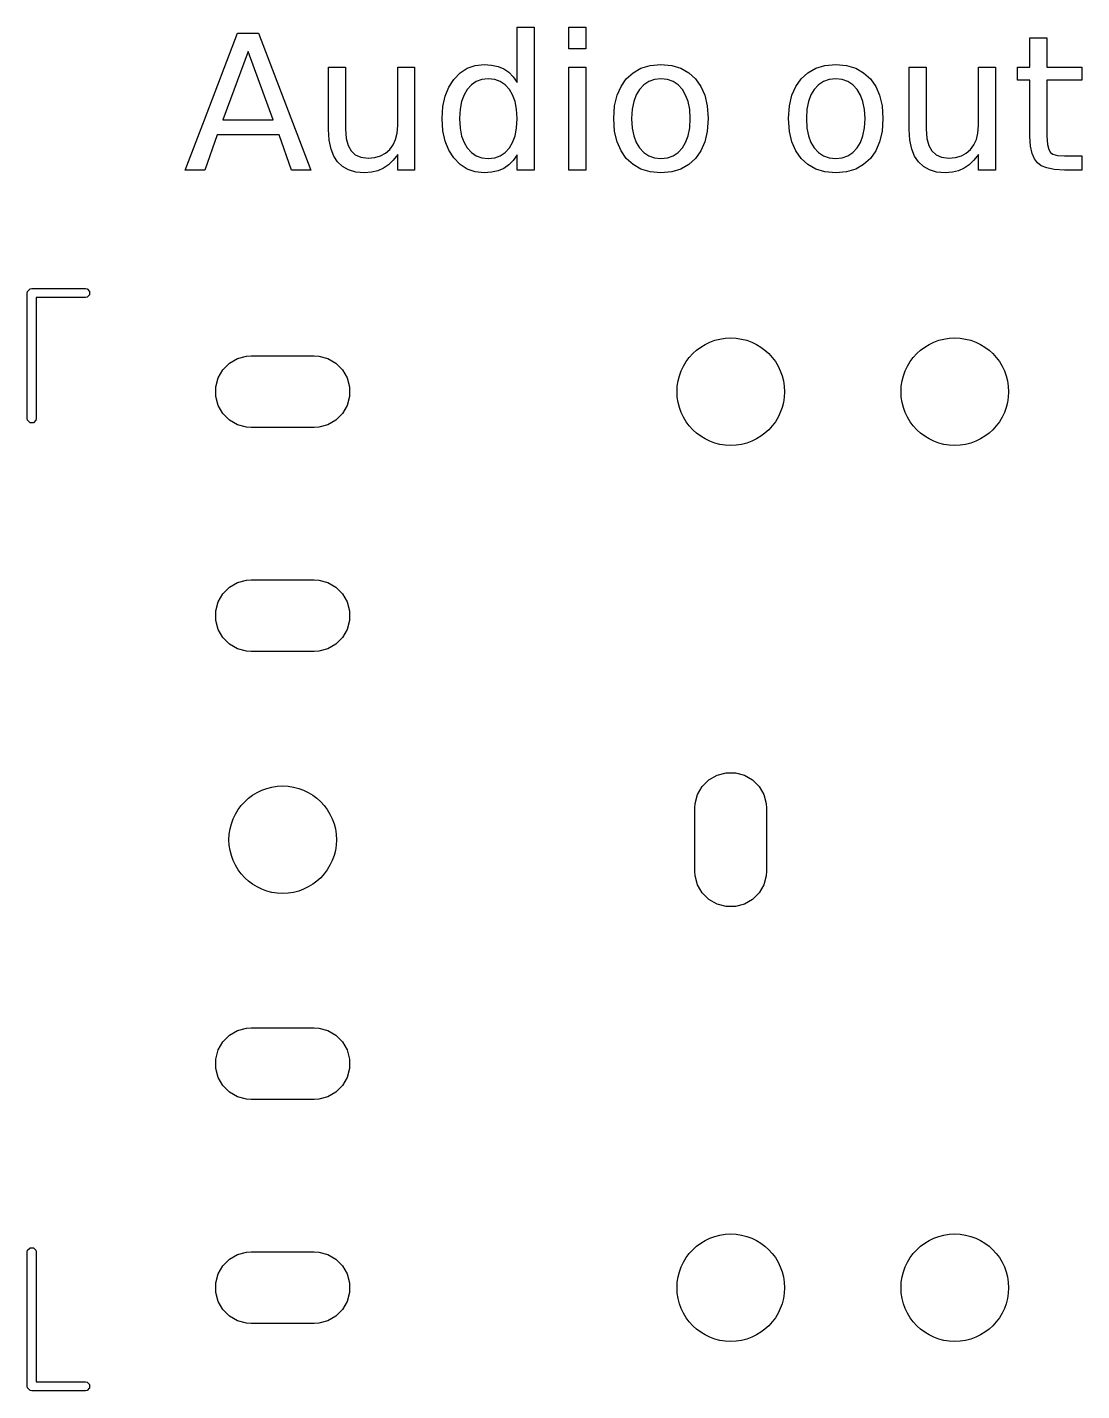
# Model space of a CAD drawing. Extents: x 2.38 to 6.32, y -6.44 to -4.5.
# Drawn here: x 5.757 to 6.22, y -5.167 to -4.568 of the extents above; entities that cross this region are included whole.
import ezdxf

# ---------------------------------------------------------------- set-up
doc = ezdxf.new("R2010")
doc.units = 0
doc.header["$MEASUREMENT"] = 0
doc.layers.add('BLACK', color=7, linetype='CONTINUOUS')

msp = doc.modelspace()

# ---------------------------------------------------------------- linework, layer by layer
at = {"layer": 'BLACK', "linetype": 'CONTINUOUS'}
for p, q in [((5.83451, -4.60865), (5.84905, -4.57057)), ((5.84905, -4.57057), (5.85829, -4.57057)), ((5.85829, -4.57057), (5.88124, -4.63081)), ((5.97186, -4.59227), (5.97186, -4.56803)), ((5.97186, -4.56803), (5.97928, -4.56803)), ((5.97928, -4.56803), (5.97928, -4.63081)), ((5.99457, -4.5775), (5.99457, -4.56803)), ((5.99457, -4.56803), (6.00199, -4.56803)), ((6.00199, -4.56803), (6.00199, -4.5775)), ((6.19713, -4.58557), (6.19713, -4.57265)), ((6.19713, -4.57265), (6.20459, -4.57265)), ((6.20459, -4.57265), (6.20459, -4.58557)), ((5.85365, -4.57862), (5.8426, -4.60865)), ((5.86474, -4.60865), (5.85365, -4.57862)), ((6.00199, -4.5775), (5.99457, -4.5775)), ((5.88897, -4.61297), (5.88897, -4.58557)), ((5.88897, -4.58557), (5.89639, -4.58557)), ((5.89639, -4.58557), (5.89639, -4.61269)), ((5.91939, -4.61123), (5.91939, -4.58557)), ((5.91939, -4.58557), (5.92681, -4.58557)), ((5.92681, -4.58557), (5.92681, -4.63081)), ((5.94404, -4.59097), (5.94685, -4.58806)), ((5.94685, -4.58806), (5.94996, -4.58605)), ((5.94996, -4.58605), (5.95343, -4.58484)), ((5.95343, -4.58484), (5.95737, -4.58442)), ((5.95737, -4.58442), (5.96066, -4.58465)), ((5.96066, -4.58465), (5.96349, -4.58531)), ((5.96349, -4.58531), (5.96594, -4.58635)), ((5.96594, -4.58635), (5.96815, -4.58783)), ((5.96815, -4.58783), (5.97011, -4.58979)), ((5.99457, -4.63081), (5.99457, -4.58557)), ((5.99457, -4.58557), (6.00199, -4.58557)), ((6.00199, -4.58557), (6.00199, -4.63081)), ((6.01981, -4.59073), (6.02277, -4.58801)), ((6.02277, -4.58801), (6.02622, -4.58606)), ((6.02622, -4.58606), (6.03027, -4.58485)), ((6.03027, -4.58485), (6.03504, -4.58442)), ((6.03504, -4.58442), (6.03979, -4.58485)), ((6.03979, -4.58485), (6.04383, -4.58606)), ((6.04383, -4.58606), (6.04728, -4.58801)), ((6.04728, -4.58801), (6.05025, -4.59073)), ((6.0966, -4.59073), (6.09956, -4.58801)), ((6.09956, -4.58801), (6.10301, -4.58606)), ((6.10301, -4.58606), (6.10706, -4.58485)), ((6.10706, -4.58485), (6.11183, -4.58442)), ((6.11183, -4.58442), (6.11659, -4.58485)), ((6.11659, -4.58485), (6.12062, -4.58606)), ((6.12062, -4.58606), (6.12407, -4.58801)), ((6.12407, -4.58801), (6.12704, -4.59073)), ((6.1441, -4.61297), (6.1441, -4.58557)), ((6.1441, -4.58557), (6.15152, -4.58557)), ((6.15152, -4.58557), (6.15152, -4.61269)), ((6.17452, -4.61123), (6.17452, -4.58557)), ((6.17452, -4.58557), (6.18194, -4.58557)), ((6.18194, -4.58557), (6.18194, -4.63081)), ((6.19168, -4.59134), (6.19168, -4.58557)), ((6.19168, -4.58557), (6.19713, -4.58557)), ((6.20459, -4.58557), (6.21988, -4.58557)), ((6.21988, -4.58557), (6.21988, -4.59134)), ((5.94027, -4.59827), (5.94187, -4.59435)), ((5.94187, -4.59435), (5.94404, -4.59097)), ((5.95179, -4.59326), (5.94993, -4.59532)), ((5.95392, -4.59183), (5.95179, -4.59326)), ((5.95635, -4.59095), (5.95392, -4.59183)), ((5.95919, -4.59065), (5.95635, -4.59095)), ((5.96203, -4.59095), (5.95919, -4.59065)), ((5.96447, -4.59183), (5.96203, -4.59095)), ((5.9666, -4.59326), (5.96447, -4.59183)), ((5.96847, -4.59532), (5.9666, -4.59326)), ((5.97011, -4.58979), (5.97186, -4.59227)), ((6.01579, -4.59792), (6.0175, -4.59401)), ((6.0175, -4.59401), (6.01981, -4.59073)), ((6.02751, -4.59327), (6.0256, -4.59534)), ((6.02968, -4.59183), (6.02751, -4.59327)), ((6.03216, -4.59096), (6.02968, -4.59183)), ((6.03504, -4.59065), (6.03216, -4.59096)), ((6.0379, -4.59096), (6.03504, -4.59065)), ((6.04036, -4.59184), (6.0379, -4.59096)), ((6.04253, -4.59329), (6.04036, -4.59184)), ((6.04444, -4.59538), (6.04253, -4.59329)), ((6.05025, -4.59073), (6.05257, -4.59401)), ((6.05257, -4.59401), (6.05429, -4.59792)), ((6.09258, -4.59792), (6.09429, -4.59401)), ((6.09429, -4.59401), (6.0966, -4.59073)), ((6.1043, -4.59327), (6.10239, -4.59534)), ((6.10647, -4.59183), (6.1043, -4.59327)), ((6.10896, -4.59096), (6.10647, -4.59183)), ((6.11183, -4.59065), (6.10896, -4.59096)), ((6.11469, -4.59096), (6.11183, -4.59065)), ((6.11715, -4.59184), (6.11469, -4.59096)), ((6.11932, -4.59329), (6.11715, -4.59184)), ((6.12123, -4.59538), (6.11932, -4.59329)), ((6.12704, -4.59073), (6.12936, -4.59401)), ((6.12936, -4.59401), (6.13108, -4.59792)), ((6.19713, -4.59134), (6.19168, -4.59134)), ((6.19713, -4.61589), (6.19713, -4.59134)), ((6.21988, -4.59134), (6.20459, -4.59134)), ((6.20459, -4.59134), (6.20459, -4.61589)), ((5.93925, -4.60285), (5.94027, -4.59827)), ((5.94748, -4.60058), (5.94681, -4.60403)), ((5.94854, -4.5977), (5.94748, -4.60058)), ((5.94993, -4.59532), (5.94854, -4.5977)), ((5.96987, -4.5977), (5.96847, -4.59532)), ((5.97093, -4.60058), (5.96987, -4.5977)), ((5.97161, -4.60404), (5.97093, -4.60058)), ((6.01469, -4.6026), (6.01579, -4.59792)), ((6.02308, -4.60062), (6.02238, -4.60407)), ((6.02416, -4.59774), (6.02308, -4.60062)), ((6.0256, -4.59534), (6.02416, -4.59774)), ((6.04588, -4.5978), (6.04444, -4.59538)), ((6.04697, -4.60068), (6.04588, -4.5978)), ((6.04766, -4.60411), (6.04697, -4.60068)), ((6.05429, -4.59792), (6.05539, -4.6026)), ((6.09149, -4.6026), (6.09258, -4.59792)), ((6.09987, -4.60062), (6.09917, -4.60407)), ((6.10095, -4.59774), (6.09987, -4.60062)), ((6.10239, -4.59534), (6.10095, -4.59774)), ((6.12268, -4.5978), (6.12123, -4.59538)), ((6.12376, -4.60068), (6.12268, -4.5978)), ((6.12445, -4.60411), (6.12376, -4.60068)), ((6.13108, -4.59792), (6.13218, -4.6026)), ((5.9389, -4.60819), (5.93925, -4.60285)), ((5.94681, -4.60403), (5.94656, -4.60819)), ((5.97186, -4.60819), (5.97161, -4.60404)), ((6.0143, -4.60819), (6.01469, -4.6026)), ((6.02238, -4.60407), (6.02213, -4.60819)), ((6.04791, -4.60819), (6.04766, -4.60411)), ((6.05539, -4.6026), (6.05578, -4.60819)), ((6.0911, -4.60819), (6.09149, -4.6026)), ((6.09917, -4.60407), (6.09893, -4.60819)), ((6.1247, -4.60819), (6.12445, -4.60411)), ((6.13218, -4.6026), (6.13257, -4.60819)), ((5.82606, -4.63081), (5.83451, -4.60865)), ((5.8426, -4.60865), (5.86474, -4.60865)), ((5.88927, -4.6177), (5.88897, -4.61297)), ((5.89639, -4.61269), (5.89672, -4.6169)), ((5.91915, -4.61453), (5.91939, -4.61123)), ((5.93925, -4.61353), (5.9389, -4.60819)), ((5.94656, -4.60819), (5.94681, -4.61235)), ((5.94681, -4.61235), (5.94748, -4.61581)), ((5.97093, -4.6158), (5.97161, -4.61235)), ((5.97161, -4.61235), (5.97186, -4.60819)), ((6.01469, -4.61376), (6.0143, -4.60819)), ((6.02213, -4.60819), (6.02238, -4.61232)), ((6.02238, -4.61232), (6.02307, -4.61576)), ((6.04697, -4.61573), (6.04766, -4.61229)), ((6.04766, -4.61229), (6.04791, -4.60819)), ((6.05578, -4.60819), (6.05539, -4.61376)), ((6.09149, -4.61376), (6.0911, -4.60819)), ((6.09893, -4.60819), (6.09917, -4.61232)), ((6.09917, -4.61232), (6.09986, -4.61576)), ((6.12376, -4.61573), (6.12445, -4.61229)), ((6.12445, -4.61229), (6.1247, -4.60819)), ((6.13257, -4.60819), (6.13218, -4.61376)), ((6.1444, -4.6177), (6.1441, -4.61297)), ((6.15152, -4.61269), (6.15185, -4.6169)), ((6.17427, -4.61453), (6.17452, -4.61123)), ((5.84013, -4.61534), (5.83465, -4.63081)), ((5.86729, -4.61534), (5.84013, -4.61534)), ((5.87277, -4.63081), (5.86729, -4.61534)), ((5.89009, -4.62153), (5.88927, -4.6177)), ((5.89672, -4.6169), (5.89759, -4.62002)), ((5.91737, -4.61967), (5.91846, -4.61731)), ((5.91846, -4.61731), (5.91915, -4.61453)), ((5.94027, -4.61811), (5.93925, -4.61353)), ((5.94187, -4.62203), (5.94027, -4.61811)), ((5.94748, -4.61581), (5.94854, -4.61868)), ((5.94854, -4.61868), (5.94993, -4.62106)), ((5.96847, -4.62106), (5.96987, -4.61868)), ((5.96987, -4.61868), (5.97093, -4.6158)), ((6.01578, -4.61843), (6.01469, -4.61376)), ((6.0175, -4.62235), (6.01578, -4.61843)), ((6.02307, -4.61576), (6.02415, -4.61864)), ((6.02415, -4.61864), (6.02558, -4.62104)), ((6.04444, -4.62102), (6.04588, -4.61861)), ((6.04588, -4.61861), (6.04697, -4.61573)), ((6.05429, -4.61843), (6.05257, -4.62235)), ((6.05539, -4.61376), (6.05429, -4.61843)), ((6.09258, -4.61843), (6.09149, -4.61376)), ((6.09429, -4.62235), (6.09258, -4.61843)), ((6.09986, -4.61576), (6.10094, -4.61864)), ((6.10094, -4.61864), (6.10237, -4.62104)), ((6.12123, -4.62102), (6.12267, -4.61861)), ((6.12267, -4.61861), (6.12376, -4.61573)), ((6.13108, -4.61843), (6.12936, -4.62235)), ((6.13218, -4.61376), (6.13108, -4.61843)), ((6.14521, -4.62153), (6.1444, -4.6177)), ((6.15185, -4.6169), (6.15272, -4.62002)), ((6.1725, -4.61967), (6.17359, -4.61731)), ((6.17359, -4.61731), (6.17427, -4.61453)), ((6.1974, -4.62029), (6.19713, -4.61589)), ((6.20459, -4.61589), (6.20482, -4.61961)), ((5.89135, -4.62463), (5.89009, -4.62153)), ((5.893, -4.62713), (5.89135, -4.62463)), ((5.89759, -4.62002), (5.89889, -4.6223)), ((5.89889, -4.6223), (5.90077, -4.62403)), ((5.90077, -4.62403), (5.90322, -4.62511)), ((5.90936, -4.62524), (5.91187, -4.6245)), ((5.91187, -4.6245), (5.91403, -4.62332)), ((5.91403, -4.62332), (5.9159, -4.62167)), ((5.9159, -4.62167), (5.91737, -4.61967)), ((5.91939, -4.62388), (5.91742, -4.62646)), ((5.91939, -4.63081), (5.91939, -4.62388)), ((5.94404, -4.62541), (5.94187, -4.62203)), ((5.94993, -4.62106), (5.95179, -4.62312)), ((5.95179, -4.62312), (5.95391, -4.62456)), ((5.95391, -4.62456), (5.95635, -4.62543)), ((5.96203, -4.62543), (5.96447, -4.62456)), ((5.96447, -4.62456), (5.9666, -4.62312)), ((5.9666, -4.62312), (5.96847, -4.62106)), ((5.97186, -4.62411), (5.97011, -4.6266)), ((5.97186, -4.63081), (5.97186, -4.62411)), ((6.01981, -4.62564), (6.0175, -4.62235)), ((6.02558, -4.62104), (6.02748, -4.62311)), ((6.02748, -4.62311), (6.02965, -4.62455)), ((6.02965, -4.62455), (6.03214, -4.62542)), ((6.0379, -4.62543), (6.04036, -4.62455)), ((6.04036, -4.62455), (6.04253, -4.6231)), ((6.04253, -4.6231), (6.04444, -4.62102)), ((6.05257, -4.62235), (6.05025, -4.62564)), ((6.0966, -4.62564), (6.09429, -4.62235)), ((6.10237, -4.62104), (6.10427, -4.62311)), ((6.10427, -4.62311), (6.10644, -4.62455)), ((6.10644, -4.62455), (6.10893, -4.62542)), ((6.11469, -4.62543), (6.11716, -4.62455)), ((6.11716, -4.62455), (6.11932, -4.6231)), ((6.11932, -4.6231), (6.12123, -4.62102)), ((6.12936, -4.62235), (6.12704, -4.62564)), ((6.14647, -4.62463), (6.14521, -4.62153)), ((6.14813, -4.62713), (6.14647, -4.62463)), ((6.15272, -4.62002), (6.15402, -4.6223)), ((6.15402, -4.6223), (6.1559, -4.62403)), ((6.1559, -4.62403), (6.15835, -4.62511)), ((6.16448, -4.62524), (6.167, -4.6245)), ((6.167, -4.6245), (6.16916, -4.62332)), ((6.16916, -4.62332), (6.17103, -4.62167)), ((6.17103, -4.62167), (6.1725, -4.61967)), ((6.17452, -4.62388), (6.17255, -4.62646)), ((6.17452, -4.63081), (6.17452, -4.62388)), ((6.19809, -4.62354), (6.1974, -4.62029)), ((6.19911, -4.62591), (6.19809, -4.62354)), ((6.20482, -4.61961), (6.20538, -4.62181)), ((6.20538, -4.62181), (6.2061, -4.623)), ((6.2061, -4.623), (6.20725, -4.62378)), ((6.20725, -4.62378), (6.20918, -4.62435)), ((6.20918, -4.62435), (6.21226, -4.62458)), ((6.21226, -4.62458), (6.21988, -4.62458)), ((6.21988, -4.62458), (6.21988, -4.63081)), ((5.83465, -4.63081), (5.82606, -4.63081)), ((5.88124, -4.63081), (5.87277, -4.63081)), ((5.89518, -4.62919), (5.893, -4.62713)), ((5.89781, -4.63068), (5.89518, -4.62919)), ((5.90098, -4.63163), (5.89781, -4.63068)), ((5.90322, -4.62511), (5.9064, -4.6255)), ((5.9064, -4.6255), (5.90936, -4.62524)), ((5.91311, -4.62997), (5.91066, -4.63106)), ((5.91534, -4.62846), (5.91311, -4.62997)), ((5.91742, -4.62646), (5.91534, -4.62846)), ((5.92681, -4.63081), (5.91939, -4.63081)), ((5.94685, -4.62832), (5.94404, -4.62541)), ((5.94996, -4.63033), (5.94685, -4.62832)), ((5.95343, -4.63154), (5.94996, -4.63033)), ((5.95635, -4.62543), (5.95919, -4.62573)), ((5.95919, -4.62573), (5.96203, -4.62543)), ((5.96594, -4.63003), (5.96349, -4.63108)), ((5.96815, -4.62855), (5.96594, -4.63003)), ((5.97011, -4.6266), (5.96815, -4.62855)), ((5.97928, -4.63081), (5.97186, -4.63081)), ((6.00199, -4.63081), (5.99457, -4.63081)), ((6.02277, -4.62836), (6.01981, -4.62564)), ((6.02622, -4.63032), (6.02277, -4.62836)), ((6.03027, -4.63153), (6.02622, -4.63032)), ((6.03214, -4.62542), (6.03504, -4.62573)), ((6.03504, -4.62573), (6.0379, -4.62543)), ((6.04383, -4.63032), (6.03979, -4.63153)), ((6.04728, -4.62836), (6.04383, -4.63032)), ((6.05025, -4.62564), (6.04728, -4.62836)), ((6.09956, -4.62836), (6.0966, -4.62564)), ((6.10302, -4.63032), (6.09956, -4.62836)), ((6.10706, -4.63153), (6.10302, -4.63032)), ((6.10893, -4.62542), (6.11183, -4.62573)), ((6.11183, -4.62573), (6.11469, -4.62543)), ((6.12062, -4.63032), (6.11659, -4.63153)), ((6.12407, -4.62836), (6.12062, -4.63032)), ((6.12704, -4.62564), (6.12407, -4.62836)), ((6.15031, -4.62919), (6.14813, -4.62713)), ((6.15294, -4.63068), (6.15031, -4.62919)), ((6.15611, -4.63163), (6.15294, -4.63068)), ((6.15835, -4.62511), (6.16153, -4.6255)), ((6.16153, -4.6255), (6.16448, -4.62524)), ((6.16824, -4.62997), (6.16579, -4.63106)), ((6.17046, -4.62846), (6.16824, -4.62997)), ((6.17255, -4.62646), (6.17046, -4.62846)), ((6.18194, -4.63081), (6.17452, -4.63081)), ((6.2004, -4.62759), (6.19911, -4.62591)), ((6.2021, -4.62886), (6.2004, -4.62759)), ((6.2045, -4.62986), (6.2021, -4.62886)), ((6.20781, -4.63055), (6.2045, -4.62986)), ((6.21226, -4.63081), (6.20781, -4.63055)), ((6.21988, -4.63081), (6.21226, -4.63081)), ((5.90482, -4.63196), (5.90098, -4.63163)), ((5.90792, -4.63173), (5.90482, -4.63196)), ((5.91066, -4.63106), (5.90792, -4.63173)), ((5.95737, -4.63196), (5.95343, -4.63154)), ((5.96066, -4.63173), (5.95737, -4.63196)), ((5.96349, -4.63108), (5.96066, -4.63173)), ((6.03504, -4.63196), (6.03027, -4.63153)), ((6.03979, -4.63153), (6.03504, -4.63196)), ((6.11183, -4.63196), (6.10706, -4.63153)), ((6.11659, -4.63153), (6.11183, -4.63196)), ((6.15995, -4.63196), (6.15611, -4.63163)), ((6.16305, -4.63173), (6.15995, -4.63196)), ((6.16579, -4.63106), (6.16305, -4.63173)), ((5.75665, -4.68484), (5.7568, -4.68409)), ((5.75665, -4.73996), (5.75665, -4.68484)), ((5.7568, -4.68409), (5.75787, -4.68302)), ((5.75787, -4.68302), (5.75862, -4.68287)), ((5.75862, -4.68287), (5.78224, -4.68287)), ((5.78224, -4.68287), (5.783, -4.68302)), ((5.783, -4.68302), (5.78406, -4.68409)), ((5.78406, -4.68409), (5.78406, -4.6856)), ((5.78224, -4.68681), (5.76059, -4.68681)), ((5.76059, -4.68681), (5.76059, -4.73996)), ((5.783, -4.68666), (5.78224, -4.68681)), ((5.78406, -4.6856), (5.783, -4.68666)), ((5.84549, -4.71566), (5.84905, -4.7136)), ((5.84905, -4.7136), (5.85302, -4.71254)), ((5.85302, -4.71254), (5.85508, -4.7124)), ((5.85508, -4.7124), (5.88264, -4.7124)), ((5.88264, -4.7124), (5.88469, -4.71254)), ((5.88469, -4.71254), (5.88866, -4.7136)), ((5.88866, -4.7136), (5.89222, -4.71566)), ((5.84053, -4.72212), (5.84258, -4.71856)), ((5.84258, -4.71856), (5.84549, -4.71566)), ((5.89222, -4.71566), (5.89513, -4.71856)), ((5.89513, -4.71856), (5.89719, -4.72212)), ((5.83947, -4.72609), (5.84053, -4.72212)), ((5.83947, -4.73021), (5.83947, -4.72609)), ((5.89719, -4.72212), (5.89825, -4.72609)), ((5.89825, -4.72609), (5.89825, -4.73021)), ((5.84053, -4.73418), (5.83947, -4.73021)), ((5.89825, -4.73021), (5.89719, -4.73418)), ((5.84258, -4.73774), (5.84053, -4.73418)), ((5.84549, -4.74064), (5.84258, -4.73774)), ((5.89513, -4.73774), (5.89222, -4.74064)), ((5.89719, -4.73418), (5.89513, -4.73774)), ((5.7568, -4.74071), (5.75665, -4.73996)), ((5.75787, -4.74178), (5.7568, -4.74071)), ((5.75938, -4.74178), (5.75787, -4.74178)), ((5.76044, -4.74071), (5.75938, -4.74178)), ((5.76059, -4.73996), (5.76044, -4.74071)), ((5.84905, -4.7427), (5.84549, -4.74064)), ((5.85302, -4.74376), (5.84905, -4.7427)), ((5.85508, -4.7439), (5.85302, -4.74376)), ((5.88264, -4.7439), (5.85508, -4.7439)), ((5.88469, -4.74376), (5.88264, -4.7439)), ((5.88866, -4.7427), (5.88469, -4.74376)), ((5.89222, -4.74064), (5.88866, -4.7427)), ((5.84258, -4.81699), (5.84549, -4.81408)), ((5.84549, -4.81408), (5.84905, -4.81203)), ((5.84905, -4.81203), (5.85302, -4.81096)), ((5.85302, -4.81096), (5.85508, -4.81083)), ((5.85508, -4.81083), (5.88264, -4.81083)), ((5.88264, -4.81083), (5.88469, -4.81096)), ((5.88469, -4.81096), (5.88866, -4.81203)), ((5.88866, -4.81203), (5.89222, -4.81408)), ((5.89222, -4.81408), (5.89513, -4.81699)), ((5.83947, -4.82452), (5.84053, -4.82055)), ((5.84053, -4.82055), (5.84258, -4.81699)), ((5.89513, -4.81699), (5.89719, -4.82055)), ((5.89719, -4.82055), (5.89825, -4.82452)), ((5.83947, -4.82863), (5.83947, -4.82452)), ((5.84053, -4.8326), (5.83947, -4.82863)), ((5.89825, -4.82863), (5.89719, -4.8326)), ((5.89825, -4.82452), (5.89825, -4.82863)), ((5.84258, -4.83616), (5.84053, -4.8326)), ((5.89719, -4.8326), (5.89513, -4.83616)), ((5.84549, -4.83907), (5.84258, -4.83616)), ((5.84905, -4.84112), (5.84549, -4.83907)), ((5.89222, -4.83907), (5.88866, -4.84112)), ((5.89513, -4.83616), (5.89222, -4.83907)), ((5.85302, -4.84219), (5.84905, -4.84112)), ((5.85508, -4.84232), (5.85302, -4.84219)), ((5.88264, -4.84232), (5.85508, -4.84232)), ((5.88469, -4.84219), (5.88264, -4.84232)), ((5.88866, -4.84112), (5.88469, -4.84219)), ((6.05321, -4.90163), (6.05612, -4.89873)), ((6.05612, -4.89873), (6.05968, -4.89667)), ((6.05968, -4.89667), (6.06365, -4.89561)), ((6.06365, -4.89561), (6.06776, -4.89561)), ((6.06776, -4.89561), (6.07174, -4.89667)), ((6.07174, -4.89667), (6.0753, -4.89873)), ((6.0753, -4.89873), (6.0782, -4.90163)), ((6.0501, -4.90916), (6.05116, -4.90519)), ((6.05116, -4.90519), (6.05321, -4.90163)), ((6.0782, -4.90163), (6.08026, -4.90519)), ((6.08026, -4.90519), (6.08132, -4.90916)), ((6.04996, -4.91122), (6.0501, -4.90916)), ((6.04996, -4.93878), (6.04996, -4.91122)), ((6.08132, -4.90916), (6.08146, -4.91122)), ((6.08146, -4.91122), (6.08146, -4.93878)), ((6.0501, -4.94084), (6.04996, -4.93878)), ((6.05116, -4.94481), (6.0501, -4.94084)), ((6.08132, -4.94084), (6.08026, -4.94481)), ((6.08146, -4.93878), (6.08132, -4.94084)), ((6.05321, -4.94837), (6.05116, -4.94481)), ((6.05612, -4.95127), (6.05321, -4.94837)), ((6.0782, -4.94837), (6.0753, -4.95127)), ((6.08026, -4.94481), (6.0782, -4.94837)), ((6.05968, -4.95333), (6.05612, -4.95127)), ((6.06365, -4.95439), (6.05968, -4.95333)), ((6.06776, -4.95439), (6.06365, -4.95439)), ((6.07174, -4.95333), (6.06776, -4.95439)), ((6.0753, -4.95127), (6.07174, -4.95333)), ((5.84905, -5.00888), (5.85302, -5.00781)), ((5.85302, -5.00781), (5.85508, -5.00768)), ((5.85508, -5.00768), (5.88264, -5.00768)), ((5.88264, -5.00768), (5.88469, -5.00781)), ((5.88469, -5.00781), (5.88866, -5.00888)), ((5.84053, -5.0174), (5.84258, -5.01384)), ((5.84258, -5.01384), (5.84549, -5.01093)), ((5.84549, -5.01093), (5.84905, -5.00888)), ((5.88866, -5.00888), (5.89222, -5.01093)), ((5.89222, -5.01093), (5.89513, -5.01384)), ((5.89513, -5.01384), (5.89719, -5.0174)), ((5.83947, -5.02137), (5.84053, -5.0174)), ((5.89719, -5.0174), (5.89825, -5.02137)), ((5.83947, -5.02548), (5.83947, -5.02137)), ((5.84053, -5.02945), (5.83947, -5.02548)), ((5.89825, -5.02548), (5.89719, -5.02945)), ((5.89825, -5.02137), (5.89825, -5.02548)), ((5.84258, -5.03301), (5.84053, -5.02945)), ((5.89719, -5.02945), (5.89513, -5.03301)), ((5.84549, -5.03592), (5.84258, -5.03301)), ((5.84905, -5.03797), (5.84549, -5.03592)), ((5.85302, -5.03904), (5.84905, -5.03797)), ((5.88866, -5.03797), (5.88469, -5.03904)), ((5.89222, -5.03592), (5.88866, -5.03797)), ((5.89513, -5.03301), (5.89222, -5.03592)), ((5.85508, -5.03917), (5.85302, -5.03904)), ((5.88264, -5.03917), (5.85508, -5.03917)), ((5.88469, -5.03904), (5.88264, -5.03917)), ((5.75665, -5.1061), (5.7568, -5.10535)), ((5.75665, -5.16516), (5.75665, -5.1061)), ((5.7568, -5.10535), (5.75787, -5.10428)), ((5.75787, -5.10428), (5.75938, -5.10428)), ((5.75938, -5.10428), (5.76044, -5.10535)), ((5.76044, -5.10535), (5.76059, -5.1061)), ((5.76059, -5.1061), (5.76059, -5.16319)), ((5.84258, -5.11226), (5.84549, -5.10936)), ((5.84549, -5.10936), (5.84905, -5.1073)), ((5.84905, -5.1073), (5.85302, -5.10624)), ((5.85302, -5.10624), (5.85508, -5.1061)), ((5.85508, -5.1061), (5.88264, -5.1061)), ((5.88264, -5.1061), (5.88469, -5.10624)), ((5.88469, -5.10624), (5.88866, -5.1073)), ((5.88866, -5.1073), (5.89222, -5.10936)), ((5.89222, -5.10936), (5.89513, -5.11226)), ((5.83947, -5.11979), (5.84053, -5.11582)), ((5.84053, -5.11582), (5.84258, -5.11226)), ((5.89513, -5.11226), (5.89719, -5.11582)), ((5.89719, -5.11582), (5.89825, -5.11979)), ((5.83947, -5.12391), (5.83947, -5.11979)), ((5.89825, -5.11979), (5.89825, -5.12391)), ((5.84053, -5.12788), (5.83947, -5.12391)), ((5.84258, -5.13144), (5.84053, -5.12788)), ((5.89719, -5.12788), (5.89513, -5.13144)), ((5.89825, -5.12391), (5.89719, -5.12788)), ((5.84549, -5.13434), (5.84258, -5.13144)), ((5.89513, -5.13144), (5.89222, -5.13434)), ((5.84905, -5.1364), (5.84549, -5.13434)), ((5.85302, -5.13746), (5.84905, -5.1364)), ((5.85508, -5.1376), (5.85302, -5.13746)), ((5.88264, -5.1376), (5.85508, -5.1376)), ((5.88469, -5.13746), (5.88264, -5.1376)), ((5.88866, -5.1364), (5.88469, -5.13746)), ((5.89222, -5.13434), (5.88866, -5.1364)), ((5.76059, -5.16319), (5.78224, -5.16319)), ((5.78224, -5.16319), (5.783, -5.16334)), ((5.783, -5.16334), (5.78406, -5.1644)), ((5.7568, -5.16591), (5.75665, -5.16516)), ((5.75787, -5.16698), (5.7568, -5.16591)), ((5.75862, -5.16713), (5.75787, -5.16698)), ((5.78224, -5.16713), (5.75862, -5.16713)), ((5.783, -5.16698), (5.78224, -5.16713)), ((5.78406, -5.16591), (5.783, -5.16698)), ((5.78406, -5.1644), (5.78406, -5.16591))]:
    msp.add_line(p, q, dxfattribs=at)
at = {"layer": 'BLACK'}
for centre in [(6.06571, -4.72815), (6.16413, -4.72815), (5.86886, -4.925), (6.06571, -5.12185), (6.16413, -5.12185)]:
    msp.add_circle(centre, 0.02362, dxfattribs=at)

doc.saveas('drawing.dxf')
